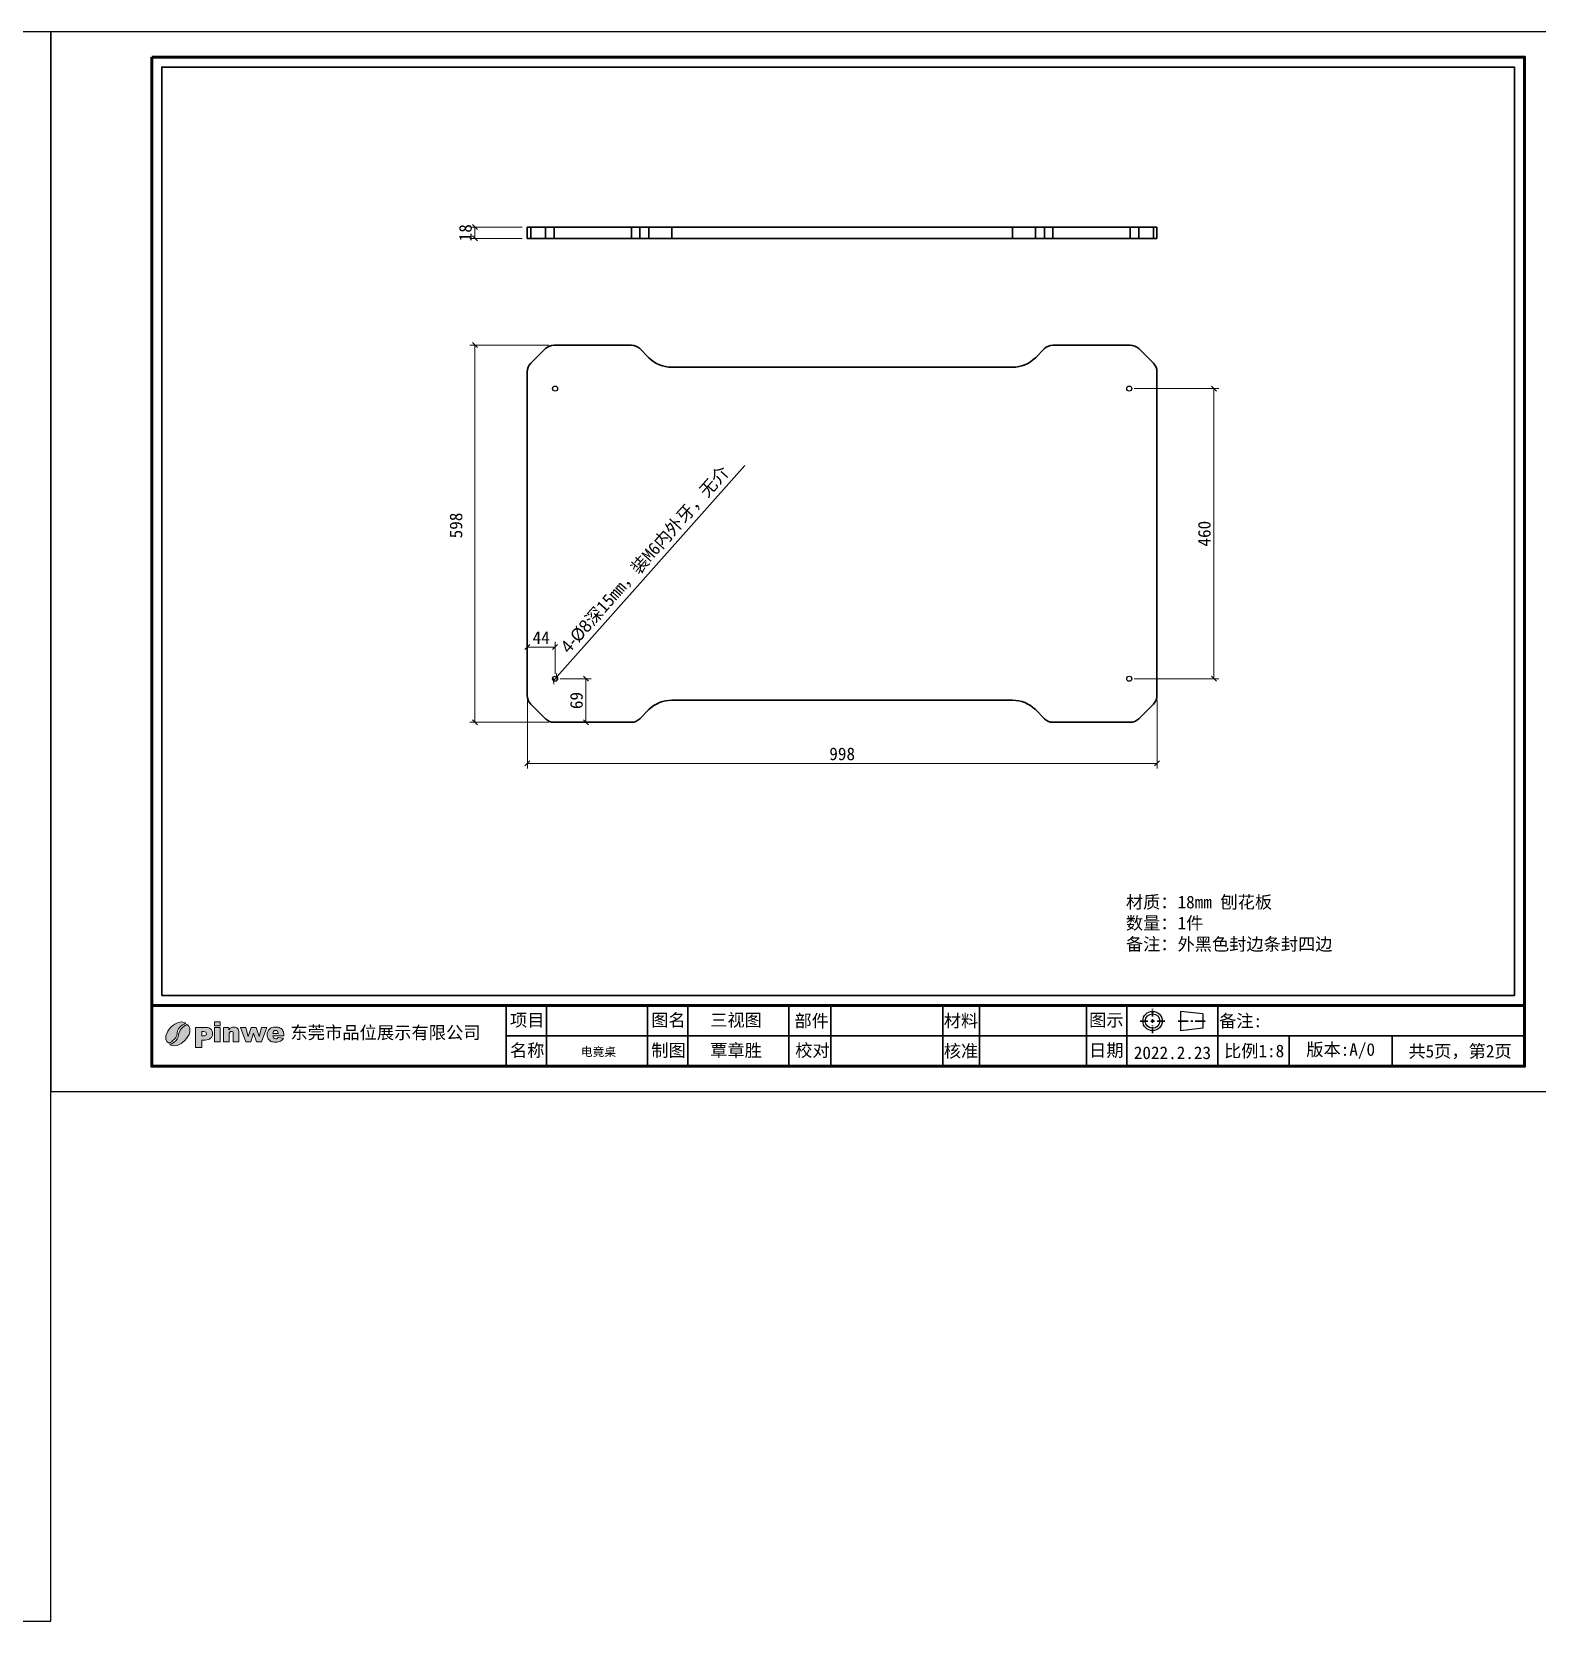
# Model space of a CAD drawing. Header units: inches. Extents: x 15389 to 49212, y -27129 to 13207.
# Drawn here: x 32839 to 35225, y 10687 to 13207 of the extents above; entities that cross this region are included whole.
import ezdxf

# ---------------------------------------------------------------- set-up
doc = ezdxf.new("R2010")
doc.units = ezdxf.units.IN
doc.header["$MEASUREMENT"] = 0
doc.linetypes.add('CENTER2', pattern=[28.575, 19.05, -3.175, 3.175, -3.175])
doc.layers.add('_U+56FE_U+5C42 1', color=7, linetype='Continuous')
for name, color, linetype, lineweight in [('图框', 5, 'Continuous', 60), ('粗实线', 7, 'Continuous', 35), ('轮廓线', 7, 'Continuous', 30)]:
    doc.layers.add(name, color=color, linetype=linetype, lineweight=lineweight)
doc.styles.add('ee', font='simfang.ttf')
doc.styles.get("Standard").update_dxf_attribs({"font": 'arial.ttf'})
doc.styles.add('宋体', font='')
doc.styles.add('样式 1', font='')
doc.styles.get('宋体').set_extended_font_data('SimSun')
doc.styles.get('样式 1').set_extended_font_data('SimSun')
doc.dimstyles.new('1-8', dxfattribs={"dimscale": 8, "dimtxt": 2.5, "dimasz": 1, "dimexe": 1, "dimexo": 1, "dimtad": 1, "dimdec": 1, "dimdsep": 46, "dimtxsty": '宋体', "dimblk": 'OBLIQUE', "dimcen": 2.5, "dimclrd": 3, "dimclre": 3, "dimclrt": 256, "dimadec": 0, "dimazin": 0, "dimtfac": 1, "dimtdec": 1, "dimtmove": 1, "dimatfit": 3, "dimfxl": 2, "dimlwd": 9, "dimlwe": 9, "dimarcsym": 1})

# ---------------------------------------------------------------- blocks, each defined once
blk = doc.blocks.new('_Oblique')
at = {"color": 0, "linetype": 'ByBlock', "lineweight": -2}
blk.add_line((-0.5, -0.5), (0.5, 0.5), dxfattribs=at)
blk = doc.blocks.new('*D8')
at = {"color": 3, "linetype": 'Continuous', "lineweight": 9, "transparency": 16777216}
for p, q in [((33624.8, 12146.8), (33624.8, 12039.3)), ((34622.8, 12146.8), (34622.8, 12039.3)), ((33624.8, 12047.3), (34622.8, 12047.3))]:
    blk.add_line(p, q, dxfattribs=at)
at = {"layer": 'Defpoints', "color": 0, "transparency": 16777216}
for p in [(33624.8, 12154.8), (34622.8, 12154.8), (34622.8, 12047.3)]:
    blk.add_point(p, dxfattribs=at)
at = {"color": 3, "lineweight": 9, "transparency": 16777216, "xscale": 8, "yscale": 8, "zscale": 8, "rotation": 180}
blk.add_blockref('_Oblique', (33624.8, 12047.3), dxfattribs=at)
at = {"color": 3, "lineweight": 9, "transparency": 16777216, "xscale": 8, "yscale": 8, "zscale": 8}
blk.add_blockref('_Oblique', (34622.8, 12047.3), dxfattribs=at)
at = {"transparency": 16777216, "insert": (34123.8, 12062.3), "char_height": 20, "attachment_point": 5, "style": '宋体'}
blk.add_mtext('998', dxfattribs=at)
blk = doc.blocks.new('*D9')
at = {"color": 3, "linetype": 'Continuous', "lineweight": 9, "transparency": 16777216}
for p, q in [((33659, 12710.5), (33533.8, 12710.5)), ((33541.8, 12112.5), (33541.8, 12710.5)), ((33659, 12112.5), (33533.8, 12112.5))]:
    blk.add_line(p, q, dxfattribs=at)
at = {"layer": 'Defpoints', "color": 0, "transparency": 16777216}
for p in [(33541.8, 12710.5), (33667, 12710.5), (33667, 12112.5)]:
    blk.add_point(p, dxfattribs=at)
at = {"color": 3, "lineweight": 9, "transparency": 16777216, "xscale": 8, "yscale": 8, "zscale": 8}
for p, rotation in [((33541.8, 12710.5), 90), ((33541.8, 12112.5), 270)]:
    blk.add_blockref('_Oblique', p, dxfattribs=dict(at, rotation=rotation))
at = {"transparency": 16777216, "insert": (33511.8, 12424.5), "char_height": 20, "attachment_point": 5, "rotation": 90, "style": '宋体'}
blk.add_mtext('598', dxfattribs=at)
blk = doc.blocks.new('*D10')
at = {"color": 3, "linetype": 'Continuous', "lineweight": 9, "transparency": 16777216}
for p, q in [((33676.8, 12181.5), (33725.7, 12181.5)), ((33717.7, 12112.5), (33717.7, 12181.5)), ((33709.6, 12112.5), (33725.7, 12112.5))]:
    blk.add_line(p, q, dxfattribs=at)
at = {"layer": 'Defpoints', "color": 0, "transparency": 16777216}
for p in [(33668.8, 12181.5), (33717.7, 12181.5), (33701.6, 12112.5)]:
    blk.add_point(p, dxfattribs=at)
at = {"color": 3, "lineweight": 9, "transparency": 16777216, "xscale": 8, "yscale": 8, "zscale": 8}
for p, rotation in [((33717.7, 12181.5), 90), ((33717.7, 12112.5), 270)]:
    blk.add_blockref('_Oblique', p, dxfattribs=dict(at, rotation=rotation))
at = {"transparency": 16777216, "insert": (33702.7, 12147), "char_height": 20, "attachment_point": 5, "rotation": 90, "style": '宋体'}
blk.add_mtext('69', dxfattribs=at)
blk = doc.blocks.new('*D11')
at = {"color": 3, "linetype": 'Continuous', "lineweight": 9, "transparency": 16777216}
for p, q in [((33624.8, 12229.8), (33624.8, 12239.8)), ((33668.8, 12231.8), (33624.8, 12231.8)), ((33668.8, 12189.5), (33668.8, 12239.8))]:
    blk.add_line(p, q, dxfattribs=at)
at = {"layer": 'Defpoints', "color": 0, "transparency": 16777216}
for p in [(33624.8, 12231.8), (33624.8, 12221.8), (33668.8, 12181.5)]:
    blk.add_point(p, dxfattribs=at)
at = {"color": 3, "lineweight": 9, "transparency": 16777216, "xscale": 8, "yscale": 8, "zscale": 8, "rotation": 180}
blk.add_blockref('_Oblique', (33624.8, 12231.8), dxfattribs=at)
at = {"color": 3, "lineweight": 9, "transparency": 16777216, "xscale": 8, "yscale": 8, "zscale": 8}
blk.add_blockref('_Oblique', (33668.8, 12231.8), dxfattribs=at)
at = {"transparency": 16777216, "insert": (33646.8, 12246.8), "char_height": 20, "attachment_point": 5, "style": '宋体'}
blk.add_mtext('44', dxfattribs=at)
blk = doc.blocks.new('*D12')
at = {"color": 3, "linetype": 'Continuous', "lineweight": 9, "transparency": 16777216}
for p in [(33969.3, 12519.5), (33666.3, 12178.7)]:
    blk.add_line(p, (33671.3, 12184.3), dxfattribs=at)
at = {"layer": 'Defpoints', "color": 0, "transparency": 16777216}
for p in [(33666.3, 12178.7), (33671.3, 12184.3)]:
    blk.add_point(p, dxfattribs=at)
at = {"color": 3, "lineweight": 9, "transparency": 16777216, "xscale": 8, "yscale": 8, "zscale": 8}
for p, rotation in [((33666.3, 12178.7), 48.36256670298978), ((33671.3, 12184.3), 228.3625667029898)]:
    blk.add_blockref('_Oblique', p, dxfattribs=dict(at, rotation=rotation))
at = {"transparency": 16777216, "insert": (33811.9, 12370.1), "char_height": 20, "attachment_point": 5, "rotation": 48.3626, "style": '宋体'}
blk.add_mtext('{\\fGulim|b0|i0|c134|p0;4-%%C8}深15mm，装M6内外牙，无介', dxfattribs=at)
blk = doc.blocks.new('*D13')
at = {"color": 3, "linetype": 'Continuous', "lineweight": 9, "transparency": 16777216}
for p, q in [((33616.8, 12897.7), (33533.8, 12897.7)), ((33616.8, 12879.7), (33533.8, 12879.7)), ((33541.8, 12879.7), (33541.8, 12897.7))]:
    blk.add_line(p, q, dxfattribs=at)
at = {"layer": 'Defpoints', "color": 0, "transparency": 16777216}
for p in [(33541.8, 12897.7), (33624.8, 12897.7), (33624.8, 12879.7)]:
    blk.add_point(p, dxfattribs=at)
at = {"color": 3, "lineweight": 9, "transparency": 16777216, "xscale": 8, "yscale": 8, "zscale": 8}
for p, rotation in [((33541.8, 12897.7), 90), ((33541.8, 12879.7), 270)]:
    blk.add_blockref('_Oblique', p, dxfattribs=dict(at, rotation=rotation))
at = {"transparency": 16777216, "insert": (33526.8, 12888.7), "char_height": 20, "attachment_point": 5, "rotation": 90, "style": '宋体'}
blk.add_mtext('18', dxfattribs=at)
blk = doc.blocks.new('*D170')
at = {"color": 3, "lineweight": 9, "transparency": 16777216}
for p, q in [((34586.8, 12641.5), (34720.9, 12641.5)), ((34712.9, 12641.5), (34712.9, 12181.5)), ((34586.8, 12181.5), (34720.9, 12181.5))]:
    blk.add_line(p, q, dxfattribs=at)
at = {"layer": 'Defpoints', "color": 0, "transparency": 16777216}
for p in [(34578.8, 12641.5), (34578.8, 12181.5), (34712.9, 12181.5)]:
    blk.add_point(p, dxfattribs=at)
at = {"color": 3, "lineweight": 9, "transparency": 16777216, "xscale": 8, "yscale": 8, "zscale": 8}
for p, rotation in [((34712.9, 12641.5), 90), ((34712.9, 12181.5), 270)]:
    blk.add_blockref('_Oblique', p, dxfattribs=dict(at, rotation=rotation))
at = {"transparency": 16777216, "insert": (34697.9, 12411.5), "char_height": 20, "attachment_point": 5, "rotation": 90, "style": '宋体'}
blk.add_mtext('460', dxfattribs=at)

msp = doc.modelspace()

# ---------------------------------------------------------------- hatches: boundary and pattern name
h = msp.add_hatch(color=256)
h.dxf.hatch_style = 1
edge = h.paths.add_edge_path()
edge.add_spline(control_points=[(33238.93, 11615.13), (33238.93, 11615.13), (33221.36, 11615.13), (33221.36, 11615.13), (33221.52, 11613.72), (33221.9, 11612.67), (33222.5, 11611.98), (33223.35, 11610.99), (33224.46, 11610.5), (33225.82, 11610.5), (33226.69, 11610.5), (33227.51, 11610.71), (33228.28, 11611.14), (33228.76, 11611.41), (33229.27, 11611.89), (33229.81, 11612.57), (33229.81, 11612.57), (33238.45, 11611.78), (33238.45, 11611.78), (33237.13, 11609.49), (33235.53, 11607.84), (33233.67, 11606.85), (33231.8, 11605.85), (33229.12, 11605.35), (33225.64, 11605.35), (33222.61, 11605.35), (33220.23, 11605.77), (33218.49, 11606.63), (33216.76, 11607.48), (33215.32, 11608.84), (33214.17, 11610.7), (33213.04, 11612.56), (33212.46, 11614.75), (33212.46, 11617.26), (33212.46, 11620.84), (33213.61, 11623.74), (33215.9, 11625.94), (33218.18, 11628.15), (33221.34, 11629.26), (33225.37, 11629.26), (33228.65, 11629.26), (33231.22, 11628.76), (33233.12, 11627.77), (33235.01, 11626.78), (33236.46, 11625.35), (33237.45, 11623.46), (33238.44, 11621.58), (33238.93, 11619.13), (33238.93, 11616.12), (33238.93, 11616.12), (33238.93, 11615.13), (33238.93, 11615.13)], knot_values=[0, 0, 0, 0, 1, 1, 1, 2, 2, 2, 3, 3, 3, 4, 4, 4, 5, 5, 5, 6, 6, 6, 7, 7, 7, 8, 8, 8, 9, 9, 9, 10, 10, 10, 11, 11, 11, 12, 12, 12, 13, 13, 13, 14, 14, 14, 15, 15, 15, 16, 16, 16, 17, 17, 17, 17], degree=3, periodic=0)
edge = h.paths.add_edge_path(flags=16)
edge.add_spline(control_points=[(33230.03, 11619.31), (33229.87, 11621.01), (33229.4, 11622.23), (33228.66, 11622.96), (33227.92, 11623.7), (33226.95, 11624.07), (33225.74, 11624.07), (33224.35, 11624.07), (33223.23, 11623.51), (33222.39, 11622.4), (33221.87, 11621.71), (33221.53, 11620.68), (33221.38, 11619.31), (33221.38, 11619.31), (33230.03, 11619.31), (33230.03, 11619.31)], knot_values=[0, 0, 0, 0, 1, 1, 1, 2, 2, 2, 3, 3, 3, 4, 4, 4, 5, 5, 5, 5], degree=3, periodic=0)
h.paths.add_polyline_path([(33170.09, 11628.73), (33178.55, 11628.73), (33182.23, 11614.38), (33186.9, 11628.73), (33194.74, 11628.73), (33199.56, 11614.36), (33203.25, 11628.73), (33211.66, 11628.73), (33203.26, 11605.88), (33195.48, 11605.88), (33190.85, 11619.63), (33186.38, 11605.88), (33178.56, 11605.88)])
edge = h.paths.add_edge_path()
edge.add_spline(control_points=[(33143.42, 11628.73), (33143.42, 11628.73), (33151.58, 11628.73), (33151.58, 11628.73), (33151.58, 11628.73), (33151.58, 11625.01), (33151.58, 11625.01), (33152.8, 11626.54), (33154.03, 11627.63), (33155.27, 11628.28), (33156.52, 11628.93), (33158.03, 11629.26), (33159.82, 11629.26), (33162.25, 11629.26), (33164.13, 11628.54), (33165.51, 11627.1), (33166.87, 11625.66), (33167.55, 11623.43), (33167.55, 11620.41), (33167.55, 11620.41), (33167.55, 11605.88), (33167.55, 11605.88), (33167.55, 11605.88), (33158.75, 11605.88), (33158.75, 11605.88), (33158.75, 11605.88), (33158.75, 11618.45), (33158.75, 11618.45), (33158.75, 11619.89), (33158.48, 11620.9), (33157.95, 11621.5), (33157.42, 11622.09), (33156.68, 11622.39), (33155.73, 11622.39), (33154.68, 11622.39), (33153.82, 11621.99), (33153.17, 11621.19), (33152.51, 11620.38), (33152.18, 11618.94), (33152.18, 11616.86), (33152.18, 11616.86), (33152.18, 11605.88), (33152.18, 11605.88), (33152.18, 11605.88), (33143.42, 11605.88), (33143.42, 11605.88), (33143.42, 11605.88), (33143.42, 11628.73), (33143.42, 11628.73)], knot_values=[0, 0, 0, 0, 1, 1, 1, 2, 2, 2, 3, 3, 3, 4, 4, 4, 5, 5, 5, 6, 6, 6, 7, 7, 7, 8, 8, 8, 9, 9, 9, 10, 10, 10, 11, 11, 11, 12, 12, 12, 13, 13, 13, 14, 14, 14, 15, 15, 15, 16, 16, 16, 16], degree=3, periodic=0)
h.paths.add_polyline_path([(33129.21, 11637.41), (33137.98, 11637.41), (33137.98, 11631.46), (33129.21, 11631.46)])
h.paths.add_polyline_path([(33129.21, 11628.73), (33137.98, 11628.73), (33137.98, 11605.88), (33129.21, 11605.88)])
edge = h.paths.add_edge_path()
edge.add_spline(control_points=[(33098.94, 11628.58), (33098.94, 11628.58), (33115.15, 11628.58), (33115.15, 11628.58), (33118.68, 11628.58), (33121.32, 11627.74), (33123.08, 11626.06), (33124.84, 11624.38), (33125.72, 11621.99), (33125.72, 11618.88), (33125.72, 11615.7), (33124.75, 11613.2), (33122.84, 11611.41), (33120.92, 11609.61), (33117.99, 11608.72), (33114.06, 11608.72), (33114.06, 11608.72), (33108.72, 11608.72), (33108.72, 11608.72), (33108.72, 11608.72), (33108.72, 11597.05), (33108.72, 11597.05), (33108.72, 11597.05), (33098.94, 11597.05), (33098.94, 11597.05), (33098.94, 11597.05), (33098.94, 11628.58), (33098.94, 11628.58)], knot_values=[0, 0, 0, 0, 1, 1, 1, 2, 2, 2, 3, 3, 3, 4, 4, 4, 5, 5, 5, 6, 6, 6, 7, 7, 7, 8, 8, 8, 9, 9, 9, 9], degree=3, periodic=0)
edge = h.paths.add_edge_path(flags=16)
edge.add_spline(control_points=[(33108.72, 11615.1), (33108.72, 11615.1), (33111.12, 11615.1), (33111.12, 11615.1), (33113.01, 11615.1), (33114.34, 11615.43), (33115.1, 11616.09), (33115.87, 11616.74), (33116.25, 11617.58), (33116.25, 11618.6), (33116.25, 11619.59), (33115.92, 11620.42), (33115.25, 11621.11), (33114.59, 11621.8), (33113.34, 11622.15), (33111.51, 11622.15), (33111.51, 11622.15), (33108.72, 11622.15), (33108.72, 11622.15), (33108.72, 11622.15), (33108.72, 11615.1), (33108.72, 11615.1)], knot_values=[0, 0, 0, 0, 1, 1, 1, 2, 2, 2, 3, 3, 3, 4, 4, 4, 5, 5, 5, 6, 6, 6, 7, 7, 7, 7], degree=3, periodic=0)
edge = h.paths.add_edge_path()
edge.add_spline(control_points=[(33058.15, 11601.78), (33058.15, 11601.78), (33062.5, 11598.04), (33069.97, 11600.29), (33077.45, 11602.53), (33087.78, 11611.53), (33089.89, 11621.31), (33091.99, 11631.1), (33084.99, 11633.24), (33084.99, 11633.24), (33084.99, 11633.24), (33072.76, 11627.53), (33072.15, 11617.27), (33071.53, 11607.01), (33060.05, 11601.92), (33058.15, 11601.78)], knot_values=[0, 0, 0, 0, 1, 1, 1, 2, 2, 2, 3, 3, 3, 4, 4, 4, 5, 5, 5, 5], degree=3, periodic=0)
edge = h.paths.add_edge_path()
edge.add_spline(control_points=[(33083.76, 11635.1), (33083.76, 11635.1), (33079.42, 11638.84), (33071.94, 11636.59), (33064.47, 11634.35), (33054.13, 11625.35), (33052.03, 11615.57), (33049.92, 11605.78), (33056.93, 11603.65), (33056.93, 11603.65), (33056.93, 11603.65), (33069.16, 11609.35), (33069.77, 11619.61), (33070.38, 11629.87), (33081.86, 11634.96), (33083.76, 11635.1)], knot_values=[0, 0, 0, 0, 1, 1, 1, 2, 2, 2, 3, 3, 3, 4, 4, 4, 5, 5, 5, 5], degree=3, periodic=0)

# ---------------------------------------------------------------- linework, layer by layer
at = {"lineweight": 25}
for p, q in [((34660.18, 11654.19), (34660.18, 11623.47)), ((34695.38, 11650.35), (34660.18, 11654.19)), ((34695.38, 11650.35), (34695.38, 11627.31)), ((34695.38, 11627.31), (34660.18, 11623.47))]:
    msp.add_line(p, q, dxfattribs=at)
for centre in [(33668.76, 12641.48), (34578.76, 12641.48), (33668.76, 12181.48), (34578.76, 12181.48)]:
    msp.add_circle(centre, 4)
for radius in [15.36, 11.52]:
    msp.add_circle((34615.72, 11638.83), radius, dxfattribs=at)
at = {"layer": '_U+56FE_U+5C42 1', "lineweight": 0}
for points in [[(33129.21, 11637.41), (33137.98, 11637.41), (33137.98, 11631.46), (33129.21, 11631.46), (33129.21, 11637.41)], [(33129.21, 11628.73), (33137.98, 11628.73), (33137.98, 11605.88), (33129.21, 11605.88), (33129.21, 11628.73)], [(33170.09, 11628.73), (33178.55, 11628.73), (33182.23, 11614.38), (33186.9, 11628.73), (33194.74, 11628.73), (33199.56, 11614.36), (33203.25, 11628.73), (33211.66, 11628.73), (33203.26, 11605.88), (33195.48, 11605.88), (33190.85, 11619.63), (33186.38, 11605.88), (33178.56, 11605.88), (33170.09, 11628.73)]]:
    msp.add_lwpolyline(points, dxfattribs=at)
for points, knots in [([(33083.76, 11635.1), (33083.76, 11635.1), (33079.42, 11638.84), (33071.94, 11636.59), (33064.47, 11634.35), (33054.13, 11625.35), (33052.03, 11615.57), (33049.92, 11605.78), (33056.93, 11603.65), (33056.93, 11603.65), (33056.93, 11603.65), (33069.16, 11609.35), (33069.77, 11619.61), (33070.38, 11629.87), (33081.86, 11634.96), (33083.76, 11635.1)], [0, 0, 0, 0, 1, 1, 1, 2, 2, 2, 3, 3, 3, 4, 4, 4, 5, 5, 5, 5]), ([(33058.15, 11601.78), (33058.15, 11601.78), (33062.5, 11598.04), (33069.97, 11600.29), (33077.45, 11602.53), (33087.78, 11611.53), (33089.89, 11621.31), (33091.99, 11631.1), (33084.99, 11633.24), (33084.99, 11633.24), (33084.99, 11633.24), (33072.76, 11627.53), (33072.15, 11617.27), (33071.53, 11607.01), (33060.05, 11601.92), (33058.15, 11601.78)], [0, 0, 0, 0, 1, 1, 1, 2, 2, 2, 3, 3, 3, 4, 4, 4, 5, 5, 5, 5]), ([(33098.94, 11628.58), (33098.94, 11628.58), (33115.15, 11628.58), (33115.15, 11628.58), (33118.68, 11628.58), (33121.32, 11627.74), (33123.08, 11626.06), (33124.84, 11624.38), (33125.72, 11621.99), (33125.72, 11618.88), (33125.72, 11615.7), (33124.75, 11613.2), (33122.84, 11611.41), (33120.92, 11609.61), (33117.99, 11608.72), (33114.06, 11608.72), (33114.06, 11608.72), (33108.72, 11608.72), (33108.72, 11608.72), (33108.72, 11608.72), (33108.72, 11597.05), (33108.72, 11597.05), (33108.72, 11597.05), (33098.94, 11597.05), (33098.94, 11597.05), (33098.94, 11597.05), (33098.94, 11628.58), (33098.94, 11628.58)], [0, 0, 0, 0, 1, 1, 1, 2, 2, 2, 3, 3, 3, 4, 4, 4, 5, 5, 5, 6, 6, 6, 7, 7, 7, 8, 8, 8, 9, 9, 9, 9]), ([(33108.72, 11615.1), (33108.72, 11615.1), (33111.12, 11615.1), (33111.12, 11615.1), (33113.01, 11615.1), (33114.34, 11615.43), (33115.1, 11616.09), (33115.87, 11616.74), (33116.25, 11617.58), (33116.25, 11618.6), (33116.25, 11619.59), (33115.92, 11620.42), (33115.25, 11621.11), (33114.59, 11621.8), (33113.34, 11622.15), (33111.51, 11622.15), (33111.51, 11622.15), (33108.72, 11622.15), (33108.72, 11622.15), (33108.72, 11622.15), (33108.72, 11615.1), (33108.72, 11615.1)], [0, 0, 0, 0, 1, 1, 1, 2, 2, 2, 3, 3, 3, 4, 4, 4, 5, 5, 5, 6, 6, 6, 7, 7, 7, 7]), ([(33143.42, 11628.73), (33143.42, 11628.73), (33151.58, 11628.73), (33151.58, 11628.73), (33151.58, 11628.73), (33151.58, 11625.01), (33151.58, 11625.01), (33152.8, 11626.54), (33154.03, 11627.63), (33155.27, 11628.28), (33156.52, 11628.93), (33158.03, 11629.26), (33159.82, 11629.26), (33162.25, 11629.26), (33164.13, 11628.54), (33165.51, 11627.1), (33166.87, 11625.66), (33167.55, 11623.43), (33167.55, 11620.41), (33167.55, 11620.41), (33167.55, 11605.88), (33167.55, 11605.88), (33167.55, 11605.88), (33158.75, 11605.88), (33158.75, 11605.88), (33158.75, 11605.88), (33158.75, 11618.45), (33158.75, 11618.45), (33158.75, 11619.89), (33158.48, 11620.9), (33157.95, 11621.5), (33157.42, 11622.09), (33156.68, 11622.39), (33155.73, 11622.39), (33154.68, 11622.39), (33153.82, 11621.99), (33153.17, 11621.19), (33152.51, 11620.38), (33152.18, 11618.94), (33152.18, 11616.86), (33152.18, 11616.86), (33152.18, 11605.88), (33152.18, 11605.88), (33152.18, 11605.88), (33143.42, 11605.88), (33143.42, 11605.88), (33143.42, 11605.88), (33143.42, 11628.73), (33143.42, 11628.73)], [0, 0, 0, 0, 1, 1, 1, 2, 2, 2, 3, 3, 3, 4, 4, 4, 5, 5, 5, 6, 6, 6, 7, 7, 7, 8, 8, 8, 9, 9, 9, 10, 10, 10, 11, 11, 11, 12, 12, 12, 13, 13, 13, 14, 14, 14, 15, 15, 15, 16, 16, 16, 16]), ([(33238.93, 11615.13), (33238.93, 11615.13), (33221.36, 11615.13), (33221.36, 11615.13), (33221.52, 11613.72), (33221.9, 11612.67), (33222.5, 11611.98), (33223.35, 11610.99), (33224.46, 11610.5), (33225.82, 11610.5), (33226.69, 11610.5), (33227.51, 11610.71), (33228.28, 11611.14), (33228.76, 11611.41), (33229.27, 11611.89), (33229.81, 11612.57), (33229.81, 11612.57), (33238.45, 11611.78), (33238.45, 11611.78), (33237.13, 11609.49), (33235.53, 11607.84), (33233.67, 11606.85), (33231.8, 11605.85), (33229.12, 11605.35), (33225.64, 11605.35), (33222.61, 11605.35), (33220.23, 11605.77), (33218.49, 11606.63), (33216.76, 11607.48), (33215.32, 11608.84), (33214.17, 11610.7), (33213.04, 11612.56), (33212.46, 11614.75), (33212.46, 11617.26), (33212.46, 11620.84), (33213.61, 11623.74), (33215.9, 11625.94), (33218.18, 11628.15), (33221.34, 11629.26), (33225.37, 11629.26), (33228.65, 11629.26), (33231.22, 11628.76), (33233.12, 11627.77), (33235.01, 11626.78), (33236.46, 11625.35), (33237.45, 11623.46), (33238.44, 11621.58), (33238.93, 11619.13), (33238.93, 11616.12), (33238.93, 11616.12), (33238.93, 11615.13), (33238.93, 11615.13)], [0, 0, 0, 0, 1, 1, 1, 2, 2, 2, 3, 3, 3, 4, 4, 4, 5, 5, 5, 6, 6, 6, 7, 7, 7, 8, 8, 8, 9, 9, 9, 10, 10, 10, 11, 11, 11, 12, 12, 12, 13, 13, 13, 14, 14, 14, 15, 15, 15, 16, 16, 16, 17, 17, 17, 17]), ([(33230.03, 11619.31), (33229.87, 11621.01), (33229.4, 11622.23), (33228.66, 11622.96), (33227.92, 11623.7), (33226.95, 11624.07), (33225.74, 11624.07), (33224.35, 11624.07), (33223.23, 11623.51), (33222.39, 11622.4), (33221.87, 11621.71), (33221.53, 11620.68), (33221.38, 11619.31), (33221.38, 11619.31), (33230.03, 11619.31), (33230.03, 11619.31)], [0, 0, 0, 0, 1, 1, 1, 2, 2, 2, 3, 3, 3, 4, 4, 4, 5, 5, 5, 5])]:
    msp.add_open_spline(points, degree=3, knots=knots, dxfattribs=at)
at = {"layer": 'Defpoints'}
for points in [[(29305.38, 10687.25), (32869.38, 10687.25), (32869.38, 13207.25), (29305.38, 13207.25)], [(32869.38, 11527.25), (35245.38, 11527.25), (35245.38, 13207.25), (32869.38, 13207.25)]]:
    msp.add_lwpolyline(points, close=True, dxfattribs=at)
at = {"layer": '图框', "color": 32}
msp.add_lwpolyline([(33029.38, 13167.25), (35205.38, 13167.25), (35205.38, 11567.25), (33029.38, 11567.25)], close=True, dxfattribs=at)
msp.add_lwpolyline([(33029.38, 11663.25), (35205.38, 11663.25)], dxfattribs=at)
at = {"layer": '粗实线'}
for p, q in [((33624.76, 12897.74), (33624.76, 12879.74)), ((33624.76, 12897.74), (33630.33, 12897.74)), ((33624.76, 12879.74), (33630.33, 12879.74)), ((33630.33, 12897.74), (33630.33, 12879.74)), ((33630.33, 12897.74), (33653.61, 12897.74)), ((33630.33, 12879.74), (33653.61, 12879.74)), ((33653.61, 12897.74), (33653.61, 12879.74)), ((33653.61, 12897.74), (33667.05, 12897.74)), ((33653.61, 12879.74), (33667.05, 12879.74)), ((33667.05, 12897.74), (33667.05, 12879.74)), ((33667.05, 12897.74), (33789.62, 12897.74)), ((33667.05, 12879.74), (33789.62, 12879.74)), ((33789.62, 12897.74), (33789.62, 12879.74)), ((33789.62, 12897.74), (33803.06, 12897.74)), ((33789.62, 12879.74), (33803.06, 12879.74)), ((33803.06, 12897.74), (33803.06, 12879.74)), ((33803.06, 12897.74), (33817.55, 12897.74)), ((33803.06, 12879.74), (33817.55, 12879.74)), ((33817.55, 12897.74), (33817.55, 12879.74)), ((33817.55, 12897.74), (33853.62, 12897.74)), ((33817.55, 12879.74), (33853.62, 12879.74)), ((33853.62, 12897.74), (33853.62, 12879.74)), ((33853.62, 12897.74), (34393.91, 12897.74)), ((33853.62, 12879.74), (34393.91, 12879.74)), ((34393.91, 12897.74), (34393.91, 12879.74)), ((34393.91, 12897.74), (34429.97, 12897.74)), ((34393.91, 12879.74), (34429.97, 12879.74)), ((34429.97, 12897.74), (34429.97, 12879.74)), ((34429.97, 12897.74), (34444.47, 12897.74)), ((34429.97, 12879.74), (34444.47, 12879.74)), ((34444.47, 12897.74), (34444.47, 12879.74)), ((34444.47, 12897.74), (34457.9, 12897.74)), ((34444.47, 12879.74), (34457.9, 12879.74)), ((34457.9, 12897.74), (34457.9, 12879.74)), ((34457.9, 12897.74), (34580.48, 12897.74)), ((34457.9, 12879.74), (34580.48, 12879.74)), ((34580.48, 12897.74), (34580.48, 12879.74)), ((34580.48, 12897.74), (34593.91, 12897.74)), ((34580.48, 12879.74), (34593.91, 12879.74)), ((34593.91, 12897.74), (34593.91, 12879.74)), ((34593.91, 12897.74), (34617.2, 12897.74)), ((34593.91, 12879.74), (34617.2, 12879.74)), ((34617.2, 12897.74), (34617.2, 12879.74)), ((34617.2, 12897.74), (34622.76, 12897.74)), ((34617.2, 12879.74), (34622.76, 12879.74)), ((34622.76, 12897.74), (34622.76, 12879.74)), ((33630.33, 12681.63), (33653.61, 12704.91)), ((33667.05, 12710.48), (33789.62, 12710.48)), ((33803.06, 12704.91), (33817.55, 12690.41)), ((34429.97, 12690.41), (34444.47, 12704.91)), ((34457.9, 12710.48), (34580.48, 12710.48)), ((34593.91, 12704.91), (34617.2, 12681.63)), ((33624.76, 12154.76), (33624.76, 12668.19)), ((33853.62, 12675.48), (34393.91, 12675.48)), ((34622.76, 12668.19), (34622.76, 12154.76)), ((34393.91, 12147.48), (33853.62, 12147.48)), ((33653.61, 12118.04), (33630.33, 12141.32)), ((33817.55, 12132.54), (33803.06, 12118.04)), ((34444.47, 12118.04), (34429.97, 12132.54)), ((34617.2, 12141.32), (34593.91, 12118.04)), ((33789.62, 12112.48), (33667.05, 12112.48)), ((34580.48, 12112.48), (34457.9, 12112.48))]:
    msp.add_line(p, q, dxfattribs=at)
for centre, radius, start, end in [((33667.05, 12691.48), 19, 90, 135), ((33789.62, 12691.48), 19, 45, 90), ((34457.9, 12691.48), 19, 90, 135), ((34580.48, 12691.48), 19, 45, 90), ((33643.76, 12668.19), 19, 135, 180), ((33853.62, 12726.48), 51, 225, 270), ((34393.91, 12726.48), 51, 270, 315), ((34603.76, 12668.19), 19, 0, 45), ((33643.76, 12154.76), 19, 180, 225), ((33853.62, 12096.48), 51, 90, 135), ((34393.91, 12096.48), 51, 45, 90), ((34603.76, 12154.76), 19, 315, 0), ((33667.05, 12131.48), 19, 225, 270), ((33789.62, 12131.48), 19, 270, 315), ((34457.9, 12131.48), 19, 225, 270), ((34580.48, 12131.48), 19, 270, 315)]:
    msp.add_arc(centre, radius, start, end, dxfattribs=at)
at = {"layer": '轮廓线'}
for p, q in [((33591.22, 11567.25), (33591.22, 11663.25)), ((33655.22, 11567.25), (33655.22, 11663.25)), ((33815.22, 11567.25), (33815.22, 11663.25)), ((33879.22, 11567.25), (33879.22, 11663.25)), ((34039.22, 11567.25), (34039.22, 11663.25)), ((34105.59, 11567.25), (34105.59, 11663.25)), ((34283.24, 11567.25), (34283.24, 11663.25)), ((34341.71, 11567.25), (34341.71, 11663.25)), ((34511.22, 11567.25), (34511.22, 11663.25)), ((34575.22, 11567.25), (34575.22, 11663.25)), ((34719.22, 11615.25), (34719.22, 11663.25)), ((34656.18, 11638.83), (34672.3, 11638.83)), ((34676.3, 11638.83), (34679.41, 11638.83)), ((34683.41, 11638.83), (34699.38, 11638.83)), ((33591.22, 11615.25), (35205.38, 11615.25)), ((34719.22, 11567.25), (34719.22, 11615.25)), ((34832.02, 11567.25), (34832.02, 11615.25)), ((34995.76, 11567.25), (34995.76, 11615.25))]:
    msp.add_line(p, q, dxfattribs=at)
at = {"layer": '轮廓线', "linetype": 'CENTER2', "ltscale": 0.5}
for p, q in [((34615.72, 11646.07), (34615.72, 11658.19)), ((34615.72, 11635.99), (34615.72, 11641.67)), ((34615.72, 11619.47), (34615.72, 11631.6))]:
    msp.add_line(p, q, dxfattribs=at)
at = {"layer": '轮廓线', "linetype": 'CENTER2'}
for p, q in [((34596.36, 11638.83), (34608.49, 11638.83)), ((34612.88, 11638.83), (34618.56, 11638.83)), ((34622.95, 11638.83), (34635.08, 11638.83))]:
    msp.add_line(p, q, dxfattribs=at)
at = {"layer": '轮廓线', "color": 7}
msp.add_lwpolyline([(33045.38, 11679.25), (35189.38, 11679.25), (35189.38, 13151.25), (33045.38, 13151.25)], close=True, dxfattribs=at)

# ---------------------------------------------------------------- texts
at = {"lineweight": 15, "insert": (34573.5, 11809.63), "char_height": 20, "width": 418.1733, "attachment_point": 4, "style": 'ee'}
msp.add_mtext('\\P材质：18mm 刨花板\\P数量：1件\\P备注：外黑色封边条封四边', dxfattribs=at)
at = {"insert": (33249.28, 11630.58, 2.58), "char_height": 20.0908, "width": 1329.106, "attachment_point": 1}
msp.add_mtext('{\\fSimSun|b0|i0|c134|p2;东莞市品位展示有限公司}', dxfattribs=at)
at = {"layer": '轮廓线', "attachment_point": 5, "style": '样式 1'}
for s, insert, char_height, width in [('{\\fSimSun|b1|i0|c134|p2;项目}', (33624.62, 11639.25), 20, 149.7729), ('{\\fSimSun|b1|i0|c134|p2;图名}', (33848.38, 11639.25), 20, 149.7729), ('{\\fSimSun|b1|i0|c134|p2;三视图}', (33955.57, 11639.25), 20, 149.7729), ('{\\fSimSun|b1|i0|c134|p2;部件}', (34075.53, 11638.05), 20, 149.7729), ('{\\fSimSun|b1|i0|c134|p2;材料}', (34312.11, 11638.12), 20, 149.7729), ('{\\fSimSun|b1|i0|c134|p2;图示}', (34542.45, 11639.25), 20, 149.7729), ('{\\fSimSun|b1|i0|c134|p2;备注:}', (34755.28, 11637.99), 20, 149.7729), ('{\\fSimSun|b1|i0|c134|p2;名称}', (33624.58, 11591.25), 20, 149.7729), ('{\\fSimSun|b1|i0|c134|p2;电竟桌}', (33737.47, 11589.29), 13.6, 176.9097), ('{\\fSimSun|b1|i0|c134|p2;制图}', (33848.58, 11591.25), 20, 149.7729), ('{\\fSimSun|b1|i0|c134|p2;覃章胜}', (33955.57, 11591.25), 20, 149.7729), ('{\\fSimSun|b1|i0|c134|p2;校对}', (34076.67, 11591.25), 20, 149.7729), ('{\\fSimSun|b1|i0|c134|p2;核准}', (34312.11, 11590.12), 20, 149.7729), ('{\\fSimSun|b1|i0|c134|p2;日期}', (34542.45, 11591.25), 20, 149.7729), ('{\\fSimSun|b1|i0|c134|p2;2022.2.23}', (34647.22, 11588.35), 20, 144), ('{\\fSimSun|b1|i0|c134|p2;比例1:8}', (34776.73, 11590.36), 20, 135.4819), ('{\\fSimSun|b1|i0|c134|p2;版本:A/0}', (34913.89, 11591.25), 20, 163.7382), ('{\\fSimSun|b1|i0|c134|p2;共5页，第2页}', (35103.04, 11589.59), 20, 230.0387)]:
    msp.add_mtext(s, dxfattribs=dict(at, insert=insert, char_height=char_height, width=width))

# ---------------------------------------------------------------- dimensions: what is measured, and where the dimension line sits
for base, p1, p2, picture, middle in [((33541.79, 12897.74), (33624.76, 12879.74), (33624.76, 12897.74), '*D13', (33541.79, 12888.74)), ((33541.79, 12710.48), (33667.05, 12112.48), (33667.05, 12710.48), '*D9', (33526.79, 12424.48))]:
    dim = msp.add_linear_dim(base=base, p1=p1, p2=p2, angle=90, dimstyle='1-8')
    dim.commit()
    dim.dimension.update_dxf_attribs({"geometry": picture, "text_midpoint": middle, "dimtype": 160})
at = {"color": 1}
dim = msp.add_linear_dim(base=(34712.9, 12181.48), p1=(34578.76, 12641.48), p2=(34578.76, 12181.48), angle=90, dimstyle='1-8', dxfattribs=at)
dim.commit()
dim.dimension.update_dxf_attribs({"geometry": '*D170', "text_midpoint": (34697.9, 12411.48)})
dim = msp.add_diameter_dim_2p(p1=(33666.27, 12178.67), p2=(33671.25, 12184.28), text='{\\fGulim|b0|i0|c134|p0;4-%%C8}深15mm，装M6内外牙，无介', dimstyle='1-8')
dim.commit()
dim.dimension.update_dxf_attribs({"geometry": '*D12', "text_midpoint": (33811.85, 12370.05)})
for base, p1, p2, picture, middle in [((33624.76, 12231.8), (33668.76, 12181.48), (33624.76, 12221.76), '*D11', (33646.76, 12246.8)), ((34622.76, 12047.33), (33624.76, 12154.76), (34622.76, 12154.76), '*D8', (34123.76, 12062.33))]:
    dim = msp.add_linear_dim(base=base, p1=p1, p2=p2, dimstyle='1-8')
    dim.commit()
    dim.dimension.update_dxf_attribs({"geometry": picture, "text_midpoint": middle})
dim = msp.add_linear_dim(base=(33717.71, 12181.48), p1=(33701.59, 12112.48), p2=(33668.76, 12181.48), angle=90, dimstyle='1-8')
dim.commit()
dim.dimension.update_dxf_attribs({"geometry": '*D10', "text_midpoint": (33702.71, 12146.98)})

doc.saveas('drawing.dxf')
